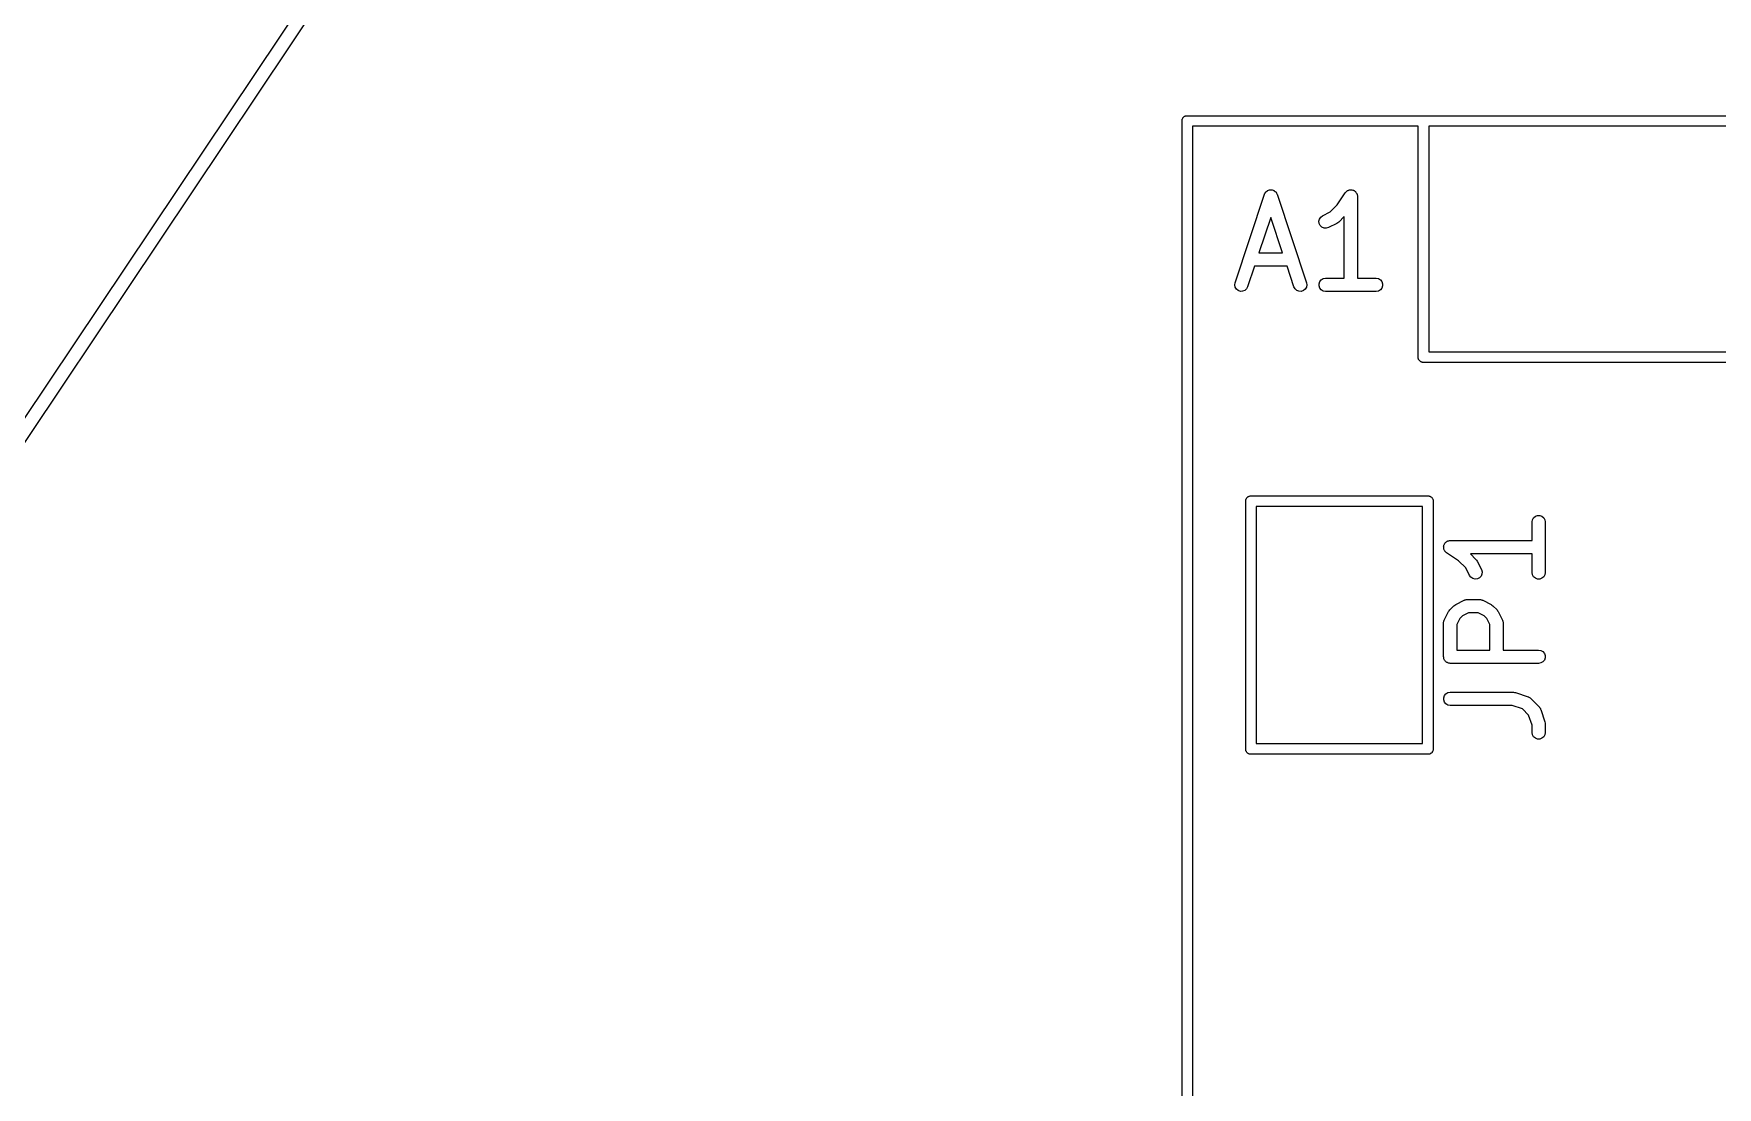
# Model space of a CAD drawing. Extents: x 0 to 100, y 0 to 100.
# Drawn here: x 15.24 to 34.27, y 62.37 to 74.29 of the extents above; entities that cross this region are included whole.
import ezdxf

# ---------------------------------------------------------------- set-up
doc = ezdxf.new("R2010")
doc.units = 0
doc.header["$MEASUREMENT"] = 0
doc.layers.add('BLACK', color=7, linetype='CONTINUOUS')

msp = doc.modelspace()

# ---------------------------------------------------------------- linework, layer by layer
at = {"layer": 'BLACK', "linetype": 'CONTINUOUS'}
for p, q in [((-0.05638, 47.2506), (31.927, 95.0258)), ((32.066, 94.9637), (0.075, 47.1772)), ((28.22, 73.3106), (28.2218, 73.3156)), ((28.22, 73.3053), (28.22, 73.3106)), ((28.22, 73.3052), (28.22, 73.3053)), ((28.22, 55.2706), (28.22, 73.3052)), ((28.2218, 73.3156), (28.2227, 73.3208)), ((28.2227, 73.3208), (28.2254, 73.3255)), ((28.2254, 73.3255), (28.2272, 73.3305)), ((28.2272, 73.3305), (28.2307, 73.3345)), ((28.2307, 73.3345), (28.2333, 73.3392)), ((28.2333, 73.3392), (28.2374, 73.3426)), ((28.2374, 73.3426), (28.2408, 73.3467)), ((28.2408, 73.3467), (28.2455, 73.3493)), ((28.2455, 73.3493), (28.2495, 73.3528)), ((28.2495, 73.3528), (28.2545, 73.3546)), ((28.2545, 73.3546), (28.2592, 73.3573)), ((28.2592, 73.3573), (28.2644, 73.3582)), ((28.2644, 73.3582), (28.2694, 73.36)), ((28.2694, 73.36), (28.2747, 73.36)), ((28.2747, 73.36), (28.2748, 73.36)), ((28.2748, 73.36), (71.7252, 73.36)), ((30.89, 73.24), (28.34, 73.24)), ((28.34, 73.24), (28.34, 55.32)), ((30.89, 70.6248), (30.89, 73.24)), ((31.01, 73.24), (31.01, 70.69)), ((68.99, 73.24), (31.01, 73.24)), ((28.8193, 71.4713), (29.1527, 72.4713)), ((29.1527, 72.4713), (29.1536, 72.4732)), ((29.1536, 72.4732), (29.1541, 72.4752)), ((29.1541, 72.4752), (29.1598, 72.4846)), ((29.1598, 72.4846), (29.1651, 72.4942)), ((29.1651, 72.4942), (29.1666, 72.4956)), ((29.1666, 72.4956), (29.1677, 72.4974)), ((29.1677, 72.4974), (29.1763, 72.5042)), ((29.1763, 72.5042), (29.1845, 72.5115)), ((29.1845, 72.5115), (29.1865, 72.5123)), ((29.1865, 72.5123), (29.1881, 72.5136)), ((29.1881, 72.5136), (29.1985, 72.5171)), ((29.1985, 72.5171), (29.2088, 72.5211)), ((29.2088, 72.5211), (29.2108, 72.5212)), ((29.2108, 72.5212), (29.2128, 72.5218)), ((29.2128, 72.5218), (29.2238, 72.5215)), ((29.2238, 72.5215), (29.2348, 72.5218)), ((29.2348, 72.5218), (29.2368, 72.5212)), ((29.2368, 72.5212), (29.2388, 72.5211)), ((29.2388, 72.5211), (29.2491, 72.5171)), ((29.2491, 72.5171), (29.2595, 72.5136)), ((29.2595, 72.5136), (29.2611, 72.5123)), ((29.2611, 72.5123), (29.2631, 72.5115)), ((29.2631, 72.5115), (29.2713, 72.5042)), ((29.2713, 72.5042), (29.2799, 72.4974)), ((29.2799, 72.4974), (29.281, 72.4956)), ((29.281, 72.4956), (29.2826, 72.4942)), ((29.2826, 72.4942), (29.2878, 72.4846)), ((29.2878, 72.4846), (29.2936, 72.4752)), ((29.2936, 72.4752), (29.294, 72.4732)), ((29.294, 72.4732), (29.295, 72.4713)), ((29.295, 72.4713), (29.6283, 71.4713)), ((29.8937, 72.2712), (29.975, 72.3525)), ((29.975, 72.3525), (30.0662, 72.4892)), ((30.0662, 72.4892), (30.069, 72.4922)), ((30.069, 72.4922), (30.0711, 72.4958)), ((30.0711, 72.4958), (30.078, 72.5016)), ((30.078, 72.5016), (30.0842, 72.5081)), ((30.0842, 72.5081), (30.0879, 72.5099)), ((30.0879, 72.5099), (30.0911, 72.5126)), ((30.0911, 72.5126), (30.0995, 72.5156)), ((30.0995, 72.5156), (30.1075, 72.5196)), ((30.1075, 72.5196), (30.1116, 72.5201)), ((30.1116, 72.5201), (30.1155, 72.5215)), ((30.1155, 72.5215), (30.1245, 72.5215)), ((30.1245, 72.5215), (30.1334, 72.5225)), ((30.1334, 72.5225), (30.1374, 72.5215)), ((30.1374, 72.5215), (30.1416, 72.5215)), ((30.1416, 72.5215), (30.15, 72.5184)), ((30.15, 72.5184), (30.1587, 72.5163)), ((30.1587, 72.5163), (30.1622, 72.514)), ((30.1622, 72.514), (30.1661, 72.5126)), ((30.1661, 72.5126), (30.1729, 72.5068)), ((30.1729, 72.5068), (30.1804, 72.5019)), ((30.1804, 72.5019), (30.1828, 72.4985)), ((30.1828, 72.4985), (30.186, 72.4958)), ((30.186, 72.4958), (30.1905, 72.4881)), ((30.1905, 72.4881), (30.1958, 72.4809)), ((30.1958, 72.4809), (30.197, 72.4769)), ((30.197, 72.4769), (30.199, 72.4733)), ((30.199, 72.4733), (30.2006, 72.4645)), ((30.2006, 72.4645), (30.2031, 72.4559)), ((30.2031, 72.4559), (30.2028, 72.4517)), ((30.2028, 72.4517), (30.2036, 72.4476)), ((30.2036, 72.4476), (30.2036, 71.5226)), ((29.2238, 72.2104), (29.0898, 71.8083)), ((29.3578, 71.8083), (29.2238, 72.2104)), ((29.768, 72.1664), (29.774, 72.1917)), ((29.771, 72.1405), (29.768, 72.1664)), ((29.774, 72.1917), (29.7884, 72.2135)), ((29.7884, 72.2135), (29.8093, 72.229)), ((29.8093, 72.229), (29.8937, 72.2712)), ((29.9813, 72.1496), (29.9716, 72.1424)), ((29.9911, 72.1565), (29.9813, 72.1496)), ((30.0536, 72.2189), (29.9911, 72.1565)), ((30.0536, 71.5226), (30.0536, 72.2189)), ((29.7826, 72.1172), (29.771, 72.1405)), ((29.8015, 72.0993), (29.7826, 72.1172)), ((29.8254, 72.089), (29.8015, 72.0993)), ((29.8514, 72.0874), (29.8254, 72.089)), ((29.8764, 72.0948), (29.8514, 72.0874)), ((29.9716, 72.1424), (29.8764, 72.0948)), ((29.0898, 71.8083), (29.3578, 71.8083)), ((29.0398, 71.6583), (28.9616, 71.4239)), ((29.4078, 71.6583), (29.0398, 71.6583)), ((29.486, 71.4239), (29.4078, 71.6583)), ((28.8155, 71.4456), (28.8193, 71.4713)), ((28.8207, 71.4201), (28.8155, 71.4456)), ((28.8344, 71.3979), (28.8207, 71.4201)), ((28.8548, 71.3817), (28.8344, 71.3979)), ((28.9492, 71.401), (28.9297, 71.3837)), ((28.9616, 71.4239), (28.9492, 71.401)), ((29.4984, 71.401), (29.486, 71.4239)), ((29.5179, 71.3837), (29.4984, 71.401)), ((29.6133, 71.3979), (29.5929, 71.3817)), ((29.6269, 71.4201), (29.6133, 71.3979)), ((29.6321, 71.4456), (29.6269, 71.4201)), ((29.6283, 71.4713), (29.6321, 71.4456)), ((29.769, 71.4606), (29.7779, 71.4851)), ((29.769, 71.4346), (29.769, 71.4606)), ((29.7779, 71.4101), (29.769, 71.4346)), ((29.7779, 71.4851), (29.7946, 71.5051)), ((29.7946, 71.3902), (29.7779, 71.4101)), ((29.7946, 71.5051), (29.8172, 71.5181)), ((29.8172, 71.3771), (29.7946, 71.3902)), ((29.8172, 71.5181), (29.8429, 71.5226)), ((29.8429, 71.5226), (30.0536, 71.5226)), ((30.2036, 71.5226), (30.4143, 71.5226)), ((30.4143, 71.5226), (30.4399, 71.5181)), ((30.4399, 71.5181), (30.4625, 71.5051)), ((30.4625, 71.3902), (30.4399, 71.3771)), ((30.4625, 71.5051), (30.4792, 71.4851)), ((30.4792, 71.4101), (30.4625, 71.3902)), ((30.4792, 71.4851), (30.4881, 71.4606)), ((30.4881, 71.4346), (30.4792, 71.4101)), ((30.4881, 71.4606), (30.4881, 71.4346)), ((28.8795, 71.3734), (28.8548, 71.3817)), ((28.9055, 71.3741), (28.8795, 71.3734)), ((28.9297, 71.3837), (28.9055, 71.3741)), ((29.5421, 71.3741), (29.5179, 71.3837)), ((29.5681, 71.3734), (29.5421, 71.3741)), ((29.5929, 71.3817), (29.5681, 71.3734)), ((29.8429, 71.3726), (29.8172, 71.3771)), ((30.4143, 71.3726), (29.8429, 71.3726)), ((30.4399, 71.3771), (30.4143, 71.3726)), ((31.01, 70.69), (68.99, 70.69)), ((30.89, 70.6247), (30.89, 70.6248)), ((30.89, 70.6194), (30.89, 70.6247)), ((30.8918, 70.6144), (30.89, 70.6194)), ((30.8927, 70.6092), (30.8918, 70.6144)), ((30.8954, 70.6045), (30.8927, 70.6092)), ((30.8972, 70.5995), (30.8954, 70.6045)), ((30.9007, 70.5955), (30.8972, 70.5995)), ((30.9033, 70.5908), (30.9007, 70.5955)), ((30.9074, 70.5874), (30.9033, 70.5908)), ((30.9108, 70.5833), (30.9074, 70.5874)), ((30.9155, 70.5807), (30.9108, 70.5833)), ((30.9195, 70.5772), (30.9155, 70.5807)), ((30.9245, 70.5754), (30.9195, 70.5772)), ((30.9292, 70.5727), (30.9245, 70.5754)), ((30.9344, 70.5718), (30.9292, 70.5727)), ((30.9394, 70.57), (30.9344, 70.5718)), ((30.9447, 70.57), (30.9394, 70.57)), ((30.9448, 70.57), (30.9447, 70.57)), ((69.0552, 70.57), (30.9448, 70.57)), ((28.94, 69.0106), (28.9418, 69.0156)), ((28.94, 69.0052), (28.94, 69.0106)), ((28.94, 66.1948), (28.94, 69.0052)), ((28.9418, 69.0156), (28.9428, 69.0208)), ((28.9428, 69.0208), (28.9454, 69.0254)), ((28.9454, 69.0254), (28.9472, 69.0305)), ((28.9472, 69.0305), (28.9507, 69.0346)), ((28.9507, 69.0346), (28.9533, 69.0392)), ((28.9533, 69.0392), (28.9574, 69.0426)), ((28.9574, 69.0426), (28.9608, 69.0467)), ((28.9608, 69.0467), (28.9655, 69.0493)), ((28.9655, 69.0493), (28.9695, 69.0528)), ((28.9695, 69.0528), (28.9745, 69.0546)), ((28.9745, 69.0546), (28.9792, 69.0573)), ((28.9792, 69.0573), (28.9844, 69.0582)), ((28.9844, 69.0582), (28.9894, 69.06)), ((28.9894, 69.06), (28.9947, 69.06)), ((28.9947, 69.06), (28.9948, 69.06)), ((28.9948, 69.06), (31.0052, 69.06)), ((29.06, 68.94), (29.06, 66.26)), ((30.94, 68.94), (29.06, 68.94)), ((30.94, 66.26), (30.94, 68.94)), ((31.0052, 69.06), (31.0053, 69.06)), ((31.0053, 69.06), (31.0106, 69.06)), ((31.0106, 69.06), (31.0156, 69.0582)), ((31.0156, 69.0582), (31.0208, 69.0573)), ((31.0208, 69.0573), (31.0255, 69.0546)), ((31.0255, 69.0546), (31.0305, 69.0528)), ((31.0305, 69.0528), (31.0345, 69.0493)), ((31.0345, 69.0493), (31.0392, 69.0467)), ((31.0392, 69.0467), (31.0426, 69.0426)), ((31.0426, 69.0426), (31.0467, 69.0392)), ((31.0467, 69.0392), (31.0493, 69.0345)), ((31.0493, 69.0345), (31.0528, 69.0305)), ((31.0528, 69.0305), (31.0546, 69.0255)), ((31.0546, 69.0255), (31.0573, 69.0208)), ((31.0573, 69.0208), (31.0582, 69.0156)), ((31.0582, 69.0156), (31.06, 69.0106)), ((31.06, 69.0106), (31.06, 69.0053)), ((31.06, 69.0053), (31.06, 69.0052)), ((31.06, 69.0052), (31.06, 66.1948)), ((32.1774, 68.7667), (32.1819, 68.7923)), ((32.1774, 68.556), (32.1774, 68.7667)), ((32.1819, 68.7923), (32.1949, 68.8149)), ((32.1949, 68.8149), (32.2149, 68.8316)), ((32.2149, 68.8316), (32.2394, 68.8405)), ((32.2394, 68.8405), (32.2654, 68.8405)), ((32.2654, 68.8405), (32.2899, 68.8316)), ((32.2899, 68.8316), (32.3098, 68.8149)), ((32.3098, 68.8149), (32.3229, 68.7923)), ((32.3229, 68.7923), (32.3274, 68.7667)), ((32.3274, 68.7667), (32.3274, 68.1952)), ((31.1932, 68.5253), (31.1981, 68.5328)), ((31.1981, 68.5328), (31.2015, 68.5352)), ((31.2015, 68.5352), (31.2042, 68.5384)), ((31.2042, 68.5384), (31.2119, 68.5429)), ((31.2119, 68.5429), (31.2191, 68.5482)), ((31.2191, 68.5482), (31.2231, 68.5494)), ((31.2231, 68.5494), (31.2267, 68.5514)), ((31.2267, 68.5514), (31.2355, 68.553)), ((31.2355, 68.553), (31.2441, 68.5555)), ((31.2441, 68.5555), (31.2483, 68.5552)), ((31.2483, 68.5552), (31.2524, 68.556)), ((31.2524, 68.556), (32.1774, 68.556)), ((31.1775, 68.4858), (31.1785, 68.4898)), ((31.1785, 68.4769), (31.1775, 68.4858)), ((31.1785, 68.494), (31.1816, 68.5024)), ((31.1785, 68.4898), (31.1785, 68.494)), ((31.1785, 68.4679), (31.1785, 68.4769)), ((31.1799, 68.464), (31.1785, 68.4679)), ((31.1804, 68.4599), (31.1799, 68.464)), ((31.1844, 68.4519), (31.1804, 68.4599)), ((31.1816, 68.5024), (31.1837, 68.5111)), ((31.1837, 68.5111), (31.186, 68.5145)), ((31.1874, 68.4435), (31.1844, 68.4519)), ((31.186, 68.5145), (31.1874, 68.5185)), ((31.1874, 68.5185), (31.1932, 68.5253)), ((31.1901, 68.4403), (31.1874, 68.4435)), ((31.1919, 68.4365), (31.1901, 68.4403)), ((31.1984, 68.4304), (31.1919, 68.4365)), ((31.2042, 68.4235), (31.1984, 68.4304)), ((31.2078, 68.4214), (31.2042, 68.4235)), ((31.2108, 68.4185), (31.2078, 68.4214)), ((31.3475, 68.3274), (31.2108, 68.4185)), ((32.1774, 68.406), (31.4811, 68.406)), ((31.4811, 68.406), (31.5435, 68.3435)), ((31.5435, 68.3435), (31.5504, 68.3337)), ((32.1774, 68.1952), (32.1774, 68.406)), ((31.4288, 68.246), (31.3475, 68.3274)), ((31.471, 68.1617), (31.4288, 68.246)), ((31.4865, 68.1408), (31.471, 68.1617)), ((31.5504, 68.3337), (31.5576, 68.324)), ((31.5576, 68.324), (31.6052, 68.2288)), ((31.6007, 68.1539), (31.5828, 68.135)), ((31.611, 68.1778), (31.6007, 68.1539)), ((31.6052, 68.2288), (31.6126, 68.2038)), ((31.6126, 68.2038), (31.611, 68.1778)), ((32.1819, 68.1696), (32.1774, 68.1952)), ((32.1949, 68.147), (32.1819, 68.1696)), ((32.3229, 68.1696), (32.3098, 68.147)), ((32.3274, 68.1952), (32.3229, 68.1696)), ((31.5083, 68.1264), (31.4865, 68.1408)), ((31.5336, 68.1204), (31.5083, 68.1264)), ((31.5595, 68.1234), (31.5336, 68.1204)), ((31.5828, 68.135), (31.5595, 68.1234)), ((32.2149, 68.1303), (32.1949, 68.147)), ((32.2394, 68.1214), (32.2149, 68.1303)), ((32.2654, 68.1214), (32.2394, 68.1214)), ((32.2899, 68.1303), (32.2654, 68.1214)), ((32.3098, 68.147), (32.2899, 68.1303)), ((31.2401, 67.7623), (31.247, 67.7721)), ((31.247, 67.7721), (31.2946, 67.8197)), ((31.2946, 67.8197), (31.3044, 67.8266)), ((31.3044, 67.8266), (31.3141, 67.8337)), ((31.3141, 67.8337), (31.4093, 67.8814)), ((31.4093, 67.8814), (31.4135, 67.8826)), ((31.4135, 67.8826), (31.4172, 67.8848)), ((31.4172, 67.8848), (31.4259, 67.8863)), ((31.4259, 67.8863), (31.4343, 67.8888)), ((31.4343, 67.8888), (31.4386, 67.8885)), ((31.4386, 67.8885), (31.4429, 67.8893)), ((31.4429, 67.8893), (31.5857, 67.8893)), ((31.5857, 67.8893), (31.59, 67.8885)), ((31.59, 67.8885), (31.5943, 67.8888)), ((31.5943, 67.8888), (31.6027, 67.8863)), ((31.6027, 67.8863), (31.6114, 67.8848)), ((31.6114, 67.8848), (31.6151, 67.8826)), ((31.6151, 67.8826), (31.6193, 67.8814)), ((31.6193, 67.8814), (31.7145, 67.8337)), ((31.7145, 67.8337), (31.7242, 67.8266)), ((31.7242, 67.8266), (31.734, 67.8197)), ((31.734, 67.8197), (31.7816, 67.7721)), ((31.7816, 67.7721), (31.7885, 67.7622)), ((31.1774, 67.6238), (31.1781, 67.6281)), ((31.1774, 67.2429), (31.1774, 67.6238)), ((31.1779, 67.6324), (31.1804, 67.6408)), ((31.1781, 67.6281), (31.1779, 67.6324)), ((31.1804, 67.6408), (31.1819, 67.6495)), ((31.1819, 67.6495), (31.1841, 67.6532)), ((31.1841, 67.6532), (31.1853, 67.6574)), ((31.1853, 67.6574), (31.2329, 67.7526)), ((31.2329, 67.7526), (31.2401, 67.7623)), ((31.3616, 67.6746), (31.3274, 67.6061)), ((31.3274, 67.6061), (31.3274, 67.3179)), ((31.392, 67.705), (31.3616, 67.6746)), ((31.4606, 67.7393), (31.392, 67.705)), ((31.568, 67.7393), (31.4606, 67.7393)), ((31.6365, 67.705), (31.568, 67.7393)), ((31.6669, 67.6746), (31.6365, 67.705)), ((31.7012, 67.6061), (31.6669, 67.6746)), ((31.7012, 67.3179), (31.7012, 67.6061)), ((31.7885, 67.7622), (31.7957, 67.7526)), ((31.7957, 67.7526), (31.8433, 67.6574)), ((31.8433, 67.6574), (31.8445, 67.6532)), ((31.8445, 67.6532), (31.8467, 67.6495)), ((31.8467, 67.6495), (31.8482, 67.6408)), ((31.8482, 67.6408), (31.8507, 67.6324)), ((31.8507, 67.6324), (31.8504, 67.6281)), ((31.8504, 67.6281), (31.8512, 67.6238)), ((31.8512, 67.6238), (31.8512, 67.3179)), ((31.1785, 67.2364), (31.1774, 67.2429)), ((31.1785, 67.2298), (31.1785, 67.2364)), ((31.1808, 67.2237), (31.1785, 67.2298)), ((31.1819, 67.2172), (31.1808, 67.2237)), ((31.1852, 67.2115), (31.1819, 67.2172)), ((31.1874, 67.2054), (31.1852, 67.2115)), ((31.1916, 67.2003), (31.1874, 67.2054)), ((31.1949, 67.1946), (31.1916, 67.2003)), ((31.3274, 67.3179), (31.7012, 67.3179)), ((31.8512, 67.3179), (32.2524, 67.3179)), ((32.2524, 67.3179), (32.278, 67.3133)), ((32.278, 67.3133), (32.3006, 67.3003)), ((32.3006, 67.3003), (32.3173, 67.2804)), ((32.3173, 67.2054), (32.3006, 67.1854)), ((32.3173, 67.2804), (32.3262, 67.2559)), ((32.3262, 67.2298), (32.3173, 67.2054)), ((32.3262, 67.2559), (32.3262, 67.2298)), ((31.2, 67.1904), (31.1949, 67.1946)), ((31.2042, 67.1854), (31.2, 67.1904)), ((31.2099, 67.1821), (31.2042, 67.1854)), ((31.2149, 67.1779), (31.2099, 67.1821)), ((31.221, 67.1757), (31.2149, 67.1779)), ((31.2267, 67.1724), (31.221, 67.1757)), ((31.2332, 67.1712), (31.2267, 67.1724)), ((31.2394, 67.169), (31.2332, 67.1712)), ((31.2459, 67.169), (31.2394, 67.169)), ((31.2524, 67.1679), (31.2459, 67.169)), ((32.2524, 67.1679), (31.2524, 67.1679)), ((32.278, 67.1724), (32.2524, 67.1679)), ((32.3006, 67.1854), (32.278, 67.1724)), ((31.1874, 66.8042), (31.2042, 66.8241)), ((31.2042, 66.8241), (31.2267, 66.8371)), ((31.2267, 66.8371), (31.2524, 66.8417)), ((31.2524, 66.8417), (31.9667, 66.8417)), ((31.9667, 66.8417), (31.9785, 66.8396)), ((31.9785, 66.8396), (31.9904, 66.8378)), ((31.9904, 66.8378), (32.1332, 66.7902)), ((31.1785, 66.7797), (31.1874, 66.8042)), ((31.1785, 66.7536), (31.1785, 66.7797)), ((31.1874, 66.7292), (31.1785, 66.7536)), ((31.2042, 66.7092), (31.1874, 66.7292)), ((31.2267, 66.6962), (31.2042, 66.7092)), ((31.2524, 66.6917), (31.2267, 66.6962)), ((31.9545, 66.6917), (31.2524, 66.6917)), ((32.069, 66.6535), (31.9545, 66.6917)), ((32.1392, 66.5833), (32.069, 66.6535)), ((32.1332, 66.7902), (32.137, 66.7881)), ((32.137, 66.7881), (32.1412, 66.787)), ((32.1412, 66.787), (32.1484, 66.782)), ((32.1484, 66.782), (32.1561, 66.7778)), ((32.1561, 66.7778), (32.159, 66.7746)), ((32.159, 66.7746), (32.1626, 66.7721)), ((32.1626, 66.7721), (32.2578, 66.6768)), ((32.2578, 66.6768), (32.2603, 66.6733)), ((32.2603, 66.6733), (32.2635, 66.6704)), ((32.2635, 66.6704), (32.2677, 66.6627)), ((32.2677, 66.6627), (32.2727, 66.6555)), ((32.2727, 66.6555), (32.2739, 66.6513)), ((32.2739, 66.6513), (32.2759, 66.6475)), ((32.2759, 66.6475), (32.3235, 66.5047)), ((32.1774, 66.4688), (32.1392, 66.5833)), ((32.1774, 66.3857), (32.1774, 66.4688)), ((32.3235, 66.5047), (32.3253, 66.4928)), ((32.3253, 66.4928), (32.3274, 66.481)), ((32.3274, 66.481), (32.3274, 66.3857)), ((29.06, 66.26), (30.94, 66.26)), ((32.1819, 66.3601), (32.1774, 66.3857)), ((32.1949, 66.3375), (32.1819, 66.3601)), ((32.2149, 66.3208), (32.1949, 66.3375)), ((32.2394, 66.3119), (32.2149, 66.3208)), ((32.2654, 66.3119), (32.2394, 66.3119)), ((32.2899, 66.3208), (32.2654, 66.3119)), ((32.3098, 66.3375), (32.2899, 66.3208)), ((32.3229, 66.3601), (32.3098, 66.3375)), ((32.3274, 66.3857), (32.3229, 66.3601)), ((28.94, 66.1947), (28.94, 66.1948)), ((28.94, 66.1894), (28.94, 66.1947)), ((28.9418, 66.1844), (28.94, 66.1894)), ((28.9427, 66.1792), (28.9418, 66.1844)), ((28.9454, 66.1745), (28.9427, 66.1792)), ((28.9472, 66.1695), (28.9454, 66.1745)), ((28.9507, 66.1655), (28.9472, 66.1695)), ((28.9533, 66.1608), (28.9507, 66.1655)), ((28.9574, 66.1574), (28.9533, 66.1608)), ((28.9608, 66.1533), (28.9574, 66.1574)), ((28.9655, 66.1507), (28.9608, 66.1533)), ((28.9695, 66.1472), (28.9655, 66.1507)), ((28.9745, 66.1454), (28.9695, 66.1472)), ((28.9792, 66.1427), (28.9745, 66.1454)), ((28.9844, 66.1418), (28.9792, 66.1427)), ((28.9894, 66.14), (28.9844, 66.1418)), ((28.9947, 66.14), (28.9894, 66.14)), ((28.9948, 66.14), (28.9947, 66.14)), ((31.0052, 66.14), (28.9948, 66.14)), ((31.0053, 66.14), (31.0052, 66.14)), ((31.0106, 66.14), (31.0053, 66.14)), ((31.0156, 66.1418), (31.0106, 66.14)), ((31.0208, 66.1427), (31.0156, 66.1418)), ((31.0255, 66.1454), (31.0208, 66.1427)), ((31.0305, 66.1472), (31.0255, 66.1454)), ((31.0345, 66.1507), (31.0305, 66.1472)), ((31.0392, 66.1533), (31.0345, 66.1507)), ((31.0426, 66.1574), (31.0392, 66.1533)), ((31.0467, 66.1608), (31.0426, 66.1574)), ((31.0493, 66.1655), (31.0467, 66.1608)), ((31.0528, 66.1695), (31.0493, 66.1655)), ((31.0546, 66.1745), (31.0528, 66.1695)), ((31.0573, 66.1792), (31.0546, 66.1745)), ((31.0582, 66.1844), (31.0573, 66.1792)), ((31.06, 66.1894), (31.0582, 66.1844)), ((31.06, 66.1948), (31.06, 66.1947)), ((31.06, 66.1947), (31.06, 66.1894))]:
    msp.add_line(p, q, dxfattribs=at)

doc.saveas('drawing.dxf')
